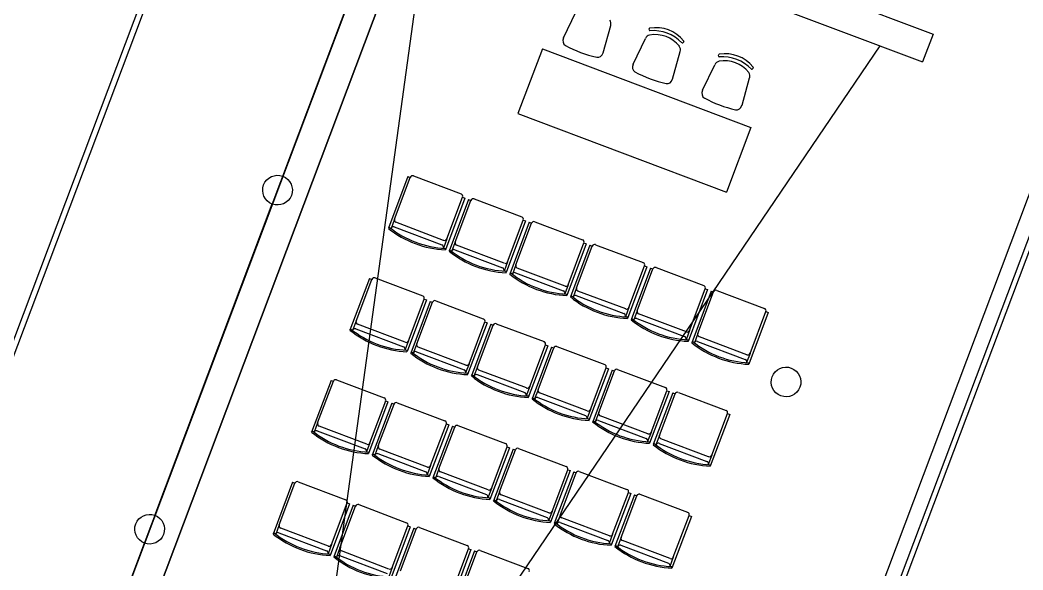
# Model space of a CAD drawing. Header units: millimetres. Extents: x 521005098 to 522149999836, y 174611071 to 175300000107.
# Drawn here: x 521886401337 to 521896532006, y 174965066607 to 174970619306 of the extents above; entities that cross this region are included whole.
import ezdxf

# ---------------------------------------------------------------- set-up
doc = ezdxf.new("R2010")
doc.units = ezdxf.units.MM
doc.header["$LTSCALE"] = 200
for name, color, linetype in [('0-35TEXT', 3, 'Continuous'), ('siteplan$0$0-35TEXT', 3, 'Continuous'), ('siteplan$0$siteplan$0$22', 1, 'Continuous'), ('siteplan$0$siteplan$0$25', 1, 'Continuous'), ('siteplan$0$siteplan$0$27', 1, 'Continuous'), ('siteplan$0$siteplan$0$29', 1, 'Continuous'), ('siteplan$0$siteplan$0$41', 1, 'Continuous'), ('siteplan$0$siteplan$0$44', 1, 'Continuous'), ('siteplan$0$siteplan$0$45', 1, 'Continuous'), ('siteplan$0$siteplan$0$49', 1, 'Continuous'), ('siteplan$0$siteplan$0$51', 1, 'Continuous'), ('siteplan$0$siteplan$0$8', 1, 'Continuous')]:
    doc.layers.add(name, color=color, linetype=linetype)
doc.layers.get('siteplan$0$0-35TEXT').off()

# ---------------------------------------------------------------- blocks, each defined once
blk = doc.blocks.new('siteplan$0$siteplan')
at = {"layer": 'siteplan$0$siteplan$0$22', "color": 8}
for p, q in [((21389.055, 74869.043), (21390.241, 74872.187)), ((21387.763, 74865.618), (21388.949, 74868.762)), ((21386.471, 74862.194), (21387.657, 74865.338))]:
    blk.add_line(p, q, dxfattribs=at)
at = {"layer": 'siteplan$0$siteplan$0$25', "color": 8}
for p, q in [((21390.206, 74872.52), (21395.624, 74870.477)), ((21390.1, 74872.239), (21395.518, 74870.196)), ((21395.624, 74870.477), (21395.518, 74870.196)), ((21391.736, 74855.976), (21397.008, 74869.955)), ((21391.876, 74855.923), (21397.149, 74869.902))]:
    blk.add_line(p, q, dxfattribs=at)
at = {"layer": 'siteplan$0$siteplan$0$27', "color": 8}
blk.add_line((21397.196, 74869.884), (21385.782, 74839.625), dxfattribs=at)
at = {"layer": 'siteplan$0$siteplan$0$29', "color": 8}
for centre in [(21389.002, 74868.902), (21394.139, 74866.965), (21387.71, 74865.478)]:
    blk.add_arc(centre, 0.15, 249.3328, 249.3322, dxfattribs=at)
at = {"layer": 'siteplan$0$siteplan$0$41', "color": 8}
for p, q in [((21391.892, 74870.439), (21392.016, 74870.698)), ((21392.291, 74870.289), (21392.368, 74870.565)), ((21392.594, 74870.175), (21392.718, 74870.433)), ((21391.678, 74870.33), (21391.431, 74869.675)), ((21391.678, 74870.33), (21393.783, 74869.536)), ((21392.992, 74870.024), (21393.07, 74870.301)), ((21393.295, 74869.91), (21393.42, 74870.169)), ((21393.694, 74869.759), (21393.771, 74870.036)), ((21391.431, 74869.675), (21393.536, 74868.881)), ((21393.783, 74869.536), (21393.536, 74868.881)), ((21390.184, 74868.609), (21390.343, 74869.03)), ((21390.375, 74869.045), (21390.857, 74868.863)), ((21390.712, 74868.41), (21390.871, 74868.831)), ((21390.797, 74868.378), (21390.956, 74868.799)), ((21390.988, 74868.814), (21391.47, 74868.632)), ((21390.184, 74868.609), (21390.149, 74868.516)), ((21391.325, 74868.179), (21391.484, 74868.6)), ((21391.41, 74868.147), (21391.568, 74868.568)), ((21391.601, 74868.583), (21392.082, 74868.401)), ((21390.712, 74868.41), (21390.677, 74868.316)), ((21390.797, 74868.378), (21390.761, 74868.284)), ((21391.938, 74867.947), (21392.097, 74868.369)), ((21392.022, 74867.916), (21392.181, 74868.337)), ((21392.213, 74868.351), (21392.695, 74868.17)), ((21391.325, 74868.179), (21391.29, 74868.085)), ((21391.41, 74868.147), (21391.374, 74868.053)), ((21392.551, 74867.716), (21392.71, 74868.137)), ((21392.635, 74867.684), (21392.794, 74868.106)), ((21392.826, 74868.12), (21393.308, 74867.938)), ((21389.796, 74867.58), (21389.954, 74868.001)), ((21389.987, 74868.016), (21390.469, 74867.834)), ((21391.938, 74867.947), (21391.903, 74867.854)), ((21392.022, 74867.916), (21391.987, 74867.822)), ((21393.164, 74867.485), (21393.323, 74867.906)), ((21393.439, 74867.889), (21393.921, 74867.707)), ((21390.324, 74867.381), (21390.483, 74867.802)), ((21390.6, 74867.785), (21391.081, 74867.603)), ((21393.248, 74867.453), (21393.407, 74867.875)), ((21390.408, 74867.349), (21390.567, 74867.77)), ((21392.551, 74867.716), (21392.516, 74867.623)), ((21392.635, 74867.684), (21392.6, 74867.591)), ((21389.796, 74867.58), (21389.76, 74867.486)), ((21393.777, 74867.254), (21393.936, 74867.675)), ((21390.937, 74867.149), (21391.096, 74867.571)), ((21391.021, 74867.118), (21391.18, 74867.539)), ((21391.212, 74867.553), (21391.694, 74867.372)), ((21393.164, 74867.485), (21393.129, 74867.392)), ((21390.324, 74867.381), (21390.289, 74867.287)), ((21393.248, 74867.453), (21393.213, 74867.36)), ((21390.408, 74867.349), (21390.373, 74867.255)), ((21391.55, 74866.918), (21391.709, 74867.339)), ((21391.634, 74866.886), (21391.793, 74867.308)), ((21391.825, 74867.322), (21392.307, 74867.14)), ((21393.777, 74867.254), (21393.741, 74867.16)), ((21390.937, 74867.149), (21390.902, 74867.056)), ((21391.021, 74867.118), (21390.986, 74867.024)), ((21392.163, 74866.687), (21392.322, 74867.108)), ((21392.247, 74866.655), (21392.406, 74867.076)), ((21392.438, 74867.091), (21392.92, 74866.909)), ((21389.407, 74866.551), (21389.566, 74866.972)), ((21389.598, 74866.987), (21390.08, 74866.805)), ((21391.55, 74866.918), (21391.515, 74866.825)), ((21391.634, 74866.886), (21391.599, 74866.793)), ((21392.776, 74866.456), (21392.935, 74866.877)), ((21389.936, 74866.351), (21390.095, 74866.773)), ((21392.86, 74866.424), (21393.019, 74866.845)), ((21393.051, 74866.86), (21393.533, 74866.678)), ((21390.02, 74866.32), (21390.179, 74866.741)), ((21390.211, 74866.755), (21390.693, 74866.574)), ((21392.163, 74866.687), (21392.127, 74866.593)), ((21392.247, 74866.655), (21392.212, 74866.562)), ((21393.388, 74866.225), (21393.547, 74866.646)), ((21389.407, 74866.551), (21389.372, 74866.457)), ((21390.549, 74866.12), (21390.708, 74866.541)), ((21390.633, 74866.088), (21390.792, 74866.51)), ((21390.824, 74866.524), (21391.306, 74866.342)), ((21392.776, 74866.456), (21392.74, 74866.362)), ((21392.86, 74866.424), (21392.825, 74866.331)), ((21389.936, 74866.351), (21389.901, 74866.258)), ((21390.02, 74866.32), (21389.985, 74866.226)), ((21391.162, 74865.889), (21391.321, 74866.31)), ((21391.246, 74865.857), (21391.405, 74866.278)), ((21391.437, 74866.293), (21391.919, 74866.111)), ((21393.388, 74866.225), (21393.353, 74866.131)), ((21390.549, 74866.12), (21390.514, 74866.027)), ((21390.633, 74866.088), (21390.598, 74865.995)), ((21391.775, 74865.658), (21391.933, 74866.079)), ((21392.05, 74866.062), (21392.532, 74865.88)), ((21389.21, 74865.957), (21389.692, 74865.776)), ((21391.859, 74865.626), (21392.018, 74866.047)), ((21389.019, 74865.522), (21389.178, 74865.943)), ((21391.162, 74865.889), (21391.126, 74865.795)), ((21391.246, 74865.857), (21391.211, 74865.764)), ((21392.387, 74865.427), (21392.546, 74865.848)), ((21392.472, 74865.395), (21392.63, 74865.816)), ((21392.663, 74865.831), (21393.145, 74865.649)), ((21389.548, 74865.322), (21389.707, 74865.743)), ((21389.632, 74865.29), (21389.791, 74865.712)), ((21389.823, 74865.726), (21390.305, 74865.544)), ((21391.775, 74865.658), (21391.739, 74865.564)), ((21391.859, 74865.626), (21391.823, 74865.532)), ((21393, 74865.195), (21393.159, 74865.617)), ((21389.019, 74865.522), (21388.984, 74865.428)), ((21390.161, 74865.091), (21390.319, 74865.512)), ((21390.245, 74865.059), (21390.404, 74865.48)), ((21390.436, 74865.495), (21390.918, 74865.313)), ((21392.387, 74865.427), (21392.352, 74865.333)), ((21392.472, 74865.395), (21392.436, 74865.301)), ((21389.548, 74865.322), (21389.512, 74865.229)), ((21389.632, 74865.29), (21389.597, 74865.197)), ((21390.773, 74864.86), (21390.932, 74865.281)), ((21390.858, 74864.828), (21391.017, 74865.249)), ((21391.049, 74865.264), (21391.531, 74865.082)), ((21393, 74865.195), (21392.965, 74865.102)), ((21390.161, 74865.091), (21390.125, 74864.997))]:
    blk.add_line(p, q, dxfattribs=at)
for centre, start, end in [((21390.366, 74869.022), 69.333, 159.3327), ((21390.848, 74868.84), 339.3333, 69.3329), ((21390.979, 74868.79), 69.333, 159.3327), ((21391.461, 74868.609), 339.3333, 69.3329), ((21391.592, 74868.559), 69.333, 159.3327), ((21392.074, 74868.377), 339.3333, 69.3329), ((21392.205, 74868.328), 69.333, 159.3327), ((21392.687, 74868.146), 339.3333, 69.3329), ((21392.817, 74868.097), 69.333, 159.3327), ((21389.978, 74867.992), 69.333, 159.3327), ((21393.299, 74867.915), 339.3333, 69.3329), ((21393.43, 74867.866), 69.333, 159.3327), ((21390.46, 74867.811), 339.3333, 69.3329), ((21390.591, 74867.761), 69.333, 159.3327), ((21393.912, 74867.684), 339.3333, 69.3329), ((21391.073, 74867.579), 339.3333, 69.3329), ((21391.204, 74867.53), 69.333, 159.3327), ((21391.685, 74867.348), 339.3333, 69.3329), ((21391.816, 74867.299), 69.333, 159.3327), ((21392.298, 74867.117), 339.3333, 69.3329), ((21392.429, 74867.068), 69.333, 159.3327), ((21389.59, 74866.963), 69.333, 159.3327), ((21392.911, 74866.886), 339.3333, 69.3329), ((21390.071, 74866.781), 339.3333, 69.3329), ((21393.042, 74866.836), 69.333, 159.3327), ((21390.202, 74866.732), 69.333, 159.3327), ((21393.524, 74866.655), 339.3333, 69.3329), ((21390.684, 74866.55), 339.3333, 69.3329), ((21390.815, 74866.501), 69.333, 159.3327), ((21391.297, 74866.319), 339.3333, 69.3329), ((21391.428, 74866.27), 69.333, 159.3327), ((21391.91, 74866.088), 339.3333, 69.3329), ((21392.041, 74866.038), 69.333, 159.3327), ((21389.201, 74865.934), 69.333, 159.3327), ((21392.523, 74865.857), 339.3333, 69.3329), ((21389.683, 74865.752), 339.3333, 69.3329), ((21392.654, 74865.807), 69.333, 159.3327), ((21389.814, 74865.703), 69.333, 159.3327), ((21393.136, 74865.625), 339.3333, 69.3329), ((21390.296, 74865.521), 339.3333, 69.3329), ((21390.427, 74865.472), 69.333, 159.3327), ((21390.909, 74865.29), 339.3333, 69.3329), ((21391.04, 74865.24), 69.333, 159.3327), ((21391.522, 74865.059), 339.3333, 69.3329)]:
    blk.add_arc(centre, 0.025, start, end, dxfattribs=at)
for centre, major_axis, ratio, start_param, end_param in [((21392.319, 74870.577), (0.0212, 0.0561), 0.833333, 4.817264, 5.826182), ((21391.936, 74870.416), (-0.0212, -0.0561), 0.833333, 4.607512, 6.166245), ((21392.762, 74870.41), (0.0212, 0.0561), 0.833333, 0.456999, 1.465921), ((21392.773, 74870.045), (0.154, 0.408), 0.833333, 5.826182, 6.740185), ((21392.678, 74871.92), (-0.614, -1.628), 0.833333, 6.166245, 6.400126), ((21393.021, 74870.312), (0.0212, 0.0561), 0.833333, 4.817264, 5.826182), ((21392.242, 74870.301), (-0.0212, -0.0561), 0.833333, 0.116941, 1.675673), ((21393.474, 74869.781), (0.154, 0.408), 0.833333, 5.826182, 6.740185), ((21392.638, 74870.151), (-0.0212, -0.0561), 0.833333, 4.607512, 6.166245), ((21393.464, 74870.145), (0.0212, 0.0561), 0.833333, 0.456999, 1.465921), ((21393.38, 74871.655), (-0.614, -1.628), 0.833333, 6.166245, 6.400126), ((21392.944, 74870.036), (-0.0212, -0.0561), 0.833333, 0.116941, 1.675673), ((21393.723, 74870.047), (0.0212, 0.0561), 0.833333, 4.817264, 5.826182), ((21393.34, 74869.886), (-0.0212, -0.0561), 0.833333, 4.607512, 6.166245), ((21394.081, 74871.39), (-0.614, -1.628), 0.833333, 6.166245, 6.400126), ((21393.645, 74869.771), (-0.0212, -0.0561), 0.833333, 0.116941, 1.675673), ((21390.742, 74869.289), (-0.347, -0.912), 0.999879, 5.970336, 6.601831), ((21391.355, 74869.058), (-0.347, -0.912), 0.999879, 5.970336, 6.601831), ((21391.968, 74868.827), (-0.347, -0.912), 0.999879, 5.970336, 6.601831), ((21392.581, 74868.596), (-0.347, -0.912), 0.999879, 5.970336, 6.601831), ((21393.194, 74868.365), (-0.347, -0.912), 0.999879, 5.970336, 6.601831), ((21390.354, 74868.26), (-0.347, -0.912), 0.999879, 5.970336, 6.601831), ((21393.807, 74868.133), (-0.347, -0.912), 0.999879, 5.970336, 6.601831), ((21390.967, 74868.029), (-0.347, -0.912), 0.999879, 5.970336, 6.601831), ((21391.58, 74867.798), (-0.347, -0.912), 0.999879, 5.970336, 6.601831), ((21392.193, 74867.567), (-0.347, -0.912), 0.999879, 5.970336, 6.601831), ((21392.805, 74867.335), (-0.347, -0.912), 0.999879, 5.970336, 6.601831), ((21389.966, 74867.231), (-0.347, -0.912), 0.999879, 5.970336, 6.601831), ((21393.418, 74867.104), (-0.347, -0.912), 0.999879, 5.970336, 6.601831), ((21390.579, 74867), (-0.347, -0.912), 0.999879, 5.970336, 6.601831), ((21391.192, 74866.769), (-0.347, -0.912), 0.999879, 5.970336, 6.601831), ((21391.804, 74866.537), (-0.347, -0.912), 0.999879, 5.970336, 6.601831), ((21392.417, 74866.306), (-0.347, -0.912), 0.999879, 5.970336, 6.601831), ((21389.578, 74866.202), (-0.347, -0.912), 0.999879, 5.970336, 6.601831), ((21393.03, 74866.075), (-0.347, -0.912), 0.999879, 5.970336, 6.601831), ((21390.19, 74865.971), (-0.347, -0.912), 0.999879, 5.970336, 6.601831)]:
    blk.add_ellipse(centre, major_axis=major_axis, ratio=ratio, start_param=start_param, end_param=end_param, dxfattribs=at)
at = {"layer": 'siteplan$0$siteplan$0$44', "color": 8}
for p, q in [((21392.758, 74870.516), (21392.756, 74870.531)), ((21393.095, 74870.389), (21393.105, 74870.4)), ((21393.46, 74870.251), (21393.458, 74870.266)), ((21393.796, 74870.124), (21393.807, 74870.135)), ((21390.319, 74869.039), (21390.122, 74868.517)), ((21390.319, 74869.039), (21390.343, 74869.03)), ((21390.895, 74868.822), (21390.698, 74868.3)), ((21390.932, 74868.808), (21390.735, 74868.286)), ((21390.871, 74868.831), (21390.895, 74868.822)), ((21390.932, 74868.808), (21390.956, 74868.799)), ((21391.508, 74868.591), (21391.311, 74868.069)), ((21391.484, 74868.6), (21391.508, 74868.591)), ((21390.122, 74868.517), (21390.132, 74868.529)), ((21390.181, 74868.53), (21390.663, 74868.348)), ((21390.68, 74868.395), (21390.198, 74868.577)), ((21391.545, 74868.577), (21391.348, 74868.055)), ((21391.545, 74868.577), (21391.568, 74868.568)), ((21390.698, 74868.3), (21390.698, 74868.315)), ((21390.735, 74868.286), (21390.745, 74868.298)), ((21390.794, 74868.299), (21391.275, 74868.117)), ((21391.293, 74868.164), (21390.811, 74868.346)), ((21392.12, 74868.36), (21391.923, 74867.838)), ((21392.158, 74868.346), (21391.961, 74867.824)), ((21392.097, 74868.369), (21392.12, 74868.36)), ((21392.158, 74868.346), (21392.181, 74868.337)), ((21391.311, 74868.069), (21391.311, 74868.084)), ((21391.906, 74867.933), (21391.424, 74868.115)), ((21392.733, 74868.129), (21392.536, 74867.607)), ((21392.771, 74868.115), (21392.574, 74867.592)), ((21392.71, 74868.137), (21392.733, 74868.129)), ((21392.771, 74868.115), (21392.794, 74868.106)), ((21389.931, 74868.01), (21389.734, 74867.488)), ((21389.931, 74868.01), (21389.954, 74868.001)), ((21391.348, 74868.055), (21391.357, 74868.066)), ((21391.406, 74868.068), (21391.888, 74867.886)), ((21392.519, 74867.702), (21392.037, 74867.883)), ((21393.346, 74867.897), (21393.149, 74867.375)), ((21393.384, 74867.883), (21393.187, 74867.361)), ((21393.323, 74867.906), (21393.346, 74867.897)), ((21393.384, 74867.883), (21393.407, 74867.875)), ((21390.507, 74867.793), (21390.31, 74867.271)), ((21390.544, 74867.779), (21390.347, 74867.257)), ((21390.483, 74867.802), (21390.507, 74867.793)), ((21390.544, 74867.779), (21390.567, 74867.77)), ((21391.923, 74867.838), (21391.924, 74867.853)), ((21391.961, 74867.824), (21391.97, 74867.835)), ((21392.019, 74867.837), (21392.501, 74867.655)), ((21392.536, 74867.607), (21392.537, 74867.621)), ((21392.574, 74867.592), (21392.583, 74867.604)), ((21392.632, 74867.605), (21393.114, 74867.424)), ((21393.132, 74867.471), (21392.65, 74867.652)), ((21393.959, 74867.666), (21393.762, 74867.144)), ((21393.936, 74867.675), (21393.959, 74867.666)), ((21389.734, 74867.488), (21389.744, 74867.5)), ((21389.793, 74867.501), (21390.274, 74867.319)), ((21390.292, 74867.366), (21389.81, 74867.548)), ((21391.119, 74867.562), (21390.922, 74867.04)), ((21391.157, 74867.548), (21390.96, 74867.026)), ((21391.096, 74867.571), (21391.119, 74867.562)), ((21391.157, 74867.548), (21391.18, 74867.539)), ((21393.149, 74867.375), (21393.15, 74867.39)), ((21393.187, 74867.361), (21393.196, 74867.373)), ((21393.245, 74867.374), (21393.727, 74867.193)), ((21393.744, 74867.239), (21393.263, 74867.421)), ((21390.31, 74867.271), (21390.31, 74867.286)), ((21390.905, 74867.135), (21390.423, 74867.317)), ((21391.732, 74867.331), (21391.535, 74866.808)), ((21391.77, 74867.316), (21391.573, 74866.794)), ((21391.709, 74867.339), (21391.732, 74867.331)), ((21391.77, 74867.316), (21391.793, 74867.308)), ((21390.347, 74867.257), (21390.356, 74867.268)), ((21390.405, 74867.27), (21390.887, 74867.088)), ((21391.518, 74866.904), (21391.036, 74867.085)), ((21392.345, 74867.099), (21392.148, 74866.577)), ((21392.382, 74867.085), (21392.186, 74866.563)), ((21392.322, 74867.108), (21392.345, 74867.099)), ((21392.382, 74867.085), (21392.406, 74867.076)), ((21393.762, 74867.144), (21393.763, 74867.159)), ((21389.543, 74866.981), (21389.346, 74866.459)), ((21389.543, 74866.981), (21389.566, 74866.972)), ((21390.922, 74867.04), (21390.923, 74867.055)), ((21390.96, 74867.026), (21390.969, 74867.037)), ((21391.018, 74867.039), (21391.5, 74866.857)), ((21392.958, 74866.868), (21392.761, 74866.346)), ((21392.935, 74866.877), (21392.958, 74866.868)), ((21390.095, 74866.773), (21390.118, 74866.764)), ((21391.535, 74866.808), (21391.536, 74866.823)), ((21391.573, 74866.794), (21391.582, 74866.806)), ((21391.631, 74866.807), (21392.113, 74866.626)), ((21392.131, 74866.672), (21391.649, 74866.854)), ((21392.995, 74866.854), (21392.798, 74866.332)), ((21392.995, 74866.854), (21393.019, 74866.845)), ((21390.118, 74866.764), (21389.921, 74866.242)), ((21390.156, 74866.75), (21389.959, 74866.227)), ((21390.156, 74866.75), (21390.179, 74866.741)), ((21392.148, 74866.577), (21392.149, 74866.592)), ((21392.186, 74866.563), (21392.195, 74866.575)), ((21392.244, 74866.576), (21392.726, 74866.395)), ((21392.743, 74866.441), (21392.262, 74866.623)), ((21393.571, 74866.637), (21393.374, 74866.115)), ((21393.547, 74866.646), (21393.571, 74866.637)), ((21389.346, 74866.459), (21389.355, 74866.47)), ((21389.404, 74866.472), (21389.886, 74866.29)), ((21389.904, 74866.337), (21389.422, 74866.519)), ((21390.731, 74866.533), (21390.534, 74866.01)), ((21390.769, 74866.518), (21390.572, 74865.996)), ((21390.708, 74866.541), (21390.731, 74866.533)), ((21390.769, 74866.518), (21390.792, 74866.51)), ((21392.761, 74866.346), (21392.762, 74866.361)), ((21393.356, 74866.21), (21392.874, 74866.392)), ((21390.517, 74866.106), (21390.035, 74866.287)), ((21391.344, 74866.301), (21391.147, 74865.779)), ((21391.381, 74866.287), (21391.184, 74865.765)), ((21391.321, 74866.31), (21391.344, 74866.301)), ((21391.381, 74866.287), (21391.405, 74866.278)), ((21392.798, 74866.332), (21392.808, 74866.344)), ((21392.857, 74866.345), (21393.339, 74866.163)), ((21389.921, 74866.242), (21389.922, 74866.257)), ((21389.959, 74866.227), (21389.968, 74866.239)), ((21390.017, 74866.241), (21390.499, 74866.059)), ((21391.129, 74865.874), (21390.648, 74866.056)), ((21391.957, 74866.07), (21391.76, 74865.548)), ((21391.994, 74866.056), (21391.797, 74865.534)), ((21391.933, 74866.079), (21391.957, 74866.07)), ((21391.994, 74866.056), (21392.018, 74866.047)), ((21393.374, 74866.115), (21393.374, 74866.13)), ((21390.534, 74866.01), (21390.535, 74866.025)), ((21390.572, 74865.996), (21390.581, 74866.008)), ((21390.63, 74866.009), (21391.112, 74865.828)), ((21389.155, 74865.952), (21388.958, 74865.429)), ((21389.155, 74865.952), (21389.178, 74865.943)), ((21391.147, 74865.779), (21391.148, 74865.794)), ((21391.184, 74865.765), (21391.194, 74865.777)), ((21391.243, 74865.778), (21391.725, 74865.596)), ((21391.742, 74865.643), (21391.26, 74865.825)), ((21392.57, 74865.839), (21392.373, 74865.317)), ((21392.607, 74865.825), (21392.41, 74865.303)), ((21392.546, 74865.848), (21392.57, 74865.839)), ((21392.607, 74865.825), (21392.63, 74865.816)), ((21389.73, 74865.735), (21389.533, 74865.212)), ((21389.767, 74865.72), (21389.571, 74865.198)), ((21389.707, 74865.743), (21389.73, 74865.735)), ((21389.767, 74865.72), (21389.791, 74865.712)), ((21391.76, 74865.548), (21391.761, 74865.563)), ((21392.355, 74865.412), (21391.873, 74865.594)), ((21393.183, 74865.608), (21392.986, 74865.086)), ((21393.159, 74865.617), (21393.183, 74865.608)), ((21389.516, 74865.308), (21389.034, 74865.489)), ((21390.343, 74865.503), (21390.146, 74864.981)), ((21390.38, 74865.489), (21390.183, 74864.967)), ((21390.319, 74865.512), (21390.343, 74865.503)), ((21390.38, 74865.489), (21390.404, 74865.48)), ((21391.797, 74865.534), (21391.807, 74865.546)), ((21391.856, 74865.547), (21392.338, 74865.365)), ((21388.958, 74865.429), (21388.967, 74865.441)), ((21389.016, 74865.443), (21389.498, 74865.261)), ((21392.968, 74865.181), (21392.486, 74865.363)), ((21390.128, 74865.076), (21389.647, 74865.258)), ((21390.956, 74865.272), (21390.759, 74864.75)), ((21390.993, 74865.258), (21390.796, 74864.736)), ((21390.932, 74865.281), (21390.956, 74865.272)), ((21390.993, 74865.258), (21391.017, 74865.249)), ((21392.373, 74865.317), (21392.373, 74865.332)), ((21392.41, 74865.303), (21392.42, 74865.314)), ((21392.469, 74865.316), (21392.95, 74865.134)), ((21389.533, 74865.212), (21389.534, 74865.227)), ((21389.571, 74865.198), (21389.58, 74865.21)), ((21389.629, 74865.211), (21390.111, 74865.03)), ((21392.986, 74865.086), (21392.986, 74865.101))]:
    blk.add_line(p, q, dxfattribs=at)
for centre, start, end in [((21390.207, 74868.6), 159.3327, 249.333), ((21390.172, 74868.507), 69.3329, 159.3327), ((21390.689, 74868.419), 249.333, 339.3332), ((21390.654, 74868.325), 339.333, 69.3327), ((21390.785, 74868.276), 69.3329, 159.3327), ((21390.82, 74868.369), 159.3327, 249.333), ((21391.267, 74868.094), 339.333, 69.3327), ((21391.302, 74868.187), 249.333, 339.3332), ((21391.433, 74868.138), 159.3327, 249.333), ((21391.398, 74868.044), 69.3329, 159.3327), ((21391.879, 74867.863), 339.333, 69.3327), ((21391.915, 74867.956), 249.333, 339.3332), ((21392.046, 74867.907), 159.3327, 249.333), ((21392.01, 74867.813), 69.3329, 159.3327), ((21392.528, 74867.725), 249.333, 339.3332), ((21392.659, 74867.676), 159.3327, 249.333), ((21389.819, 74867.571), 159.3327, 249.333), ((21392.492, 74867.632), 339.333, 69.3327), ((21392.623, 74867.582), 69.3329, 159.3327), ((21389.784, 74867.478), 69.3329, 159.3327), ((21393.14, 74867.494), 249.333, 339.3332), ((21390.301, 74867.389), 249.333, 339.3332), ((21393.105, 74867.4), 339.333, 69.3327), ((21393.236, 74867.351), 69.3329, 159.3327), ((21393.271, 74867.444), 159.3327, 249.333), ((21390.266, 74867.296), 339.333, 69.3327), ((21390.397, 74867.246), 69.3329, 159.3327), ((21390.432, 74867.34), 159.3327, 249.333), ((21393.718, 74867.169), 339.333, 69.3327), ((21393.753, 74867.263), 249.333, 339.3332), ((21390.878, 74867.065), 339.333, 69.3327), ((21390.914, 74867.158), 249.333, 339.3332), ((21391.045, 74867.109), 159.3327, 249.333), ((21391.009, 74867.015), 69.3329, 159.3327), ((21391.527, 74866.927), 249.333, 339.3332), ((21391.658, 74866.878), 159.3327, 249.333), ((21391.491, 74866.833), 339.333, 69.3327), ((21391.622, 74866.784), 69.3329, 159.3327), ((21392.139, 74866.696), 249.333, 339.3332), ((21392.104, 74866.602), 339.333, 69.3327), ((21392.235, 74866.553), 69.3329, 159.3327), ((21392.27, 74866.646), 159.3327, 249.333), ((21389.395, 74866.448), 69.3329, 159.3327), ((21389.431, 74866.542), 159.3327, 249.333), ((21392.717, 74866.371), 339.333, 69.3327), ((21392.752, 74866.465), 249.333, 339.3332), ((21392.883, 74866.415), 159.3327, 249.333), ((21389.877, 74866.267), 339.333, 69.3327), ((21389.913, 74866.36), 249.333, 339.3332), ((21390.044, 74866.311), 159.3327, 249.333), ((21392.848, 74866.322), 69.3329, 159.3327), ((21390.008, 74866.217), 69.3329, 159.3327), ((21393.33, 74866.14), 339.333, 69.3327), ((21393.365, 74866.234), 249.333, 339.3332), ((21390.49, 74866.035), 339.333, 69.3327), ((21390.525, 74866.129), 249.333, 339.3332), ((21390.656, 74866.08), 159.3327, 249.333), ((21390.621, 74865.986), 69.3329, 159.3327), ((21391.138, 74865.898), 249.333, 339.3332), ((21391.269, 74865.848), 159.3327, 249.333), ((21391.103, 74865.804), 339.333, 69.3327), ((21391.234, 74865.755), 69.3329, 159.3327), ((21391.751, 74865.667), 249.333, 339.3332), ((21391.716, 74865.573), 339.333, 69.3327), ((21391.882, 74865.617), 159.3327, 249.333), ((21389.043, 74865.513), 159.3327, 249.333), ((21391.847, 74865.524), 69.3329, 159.3327), ((21389.007, 74865.419), 69.3329, 159.3327), ((21392.329, 74865.342), 339.333, 69.3327), ((21392.364, 74865.435), 249.333, 339.3332), ((21392.495, 74865.386), 159.3327, 249.333), ((21389.489, 74865.237), 339.333, 69.3327), ((21389.524, 74865.331), 249.333, 339.3332), ((21389.655, 74865.282), 159.3327, 249.333), ((21392.46, 74865.292), 69.3329, 159.3327), ((21389.62, 74865.188), 69.3329, 159.3327), ((21392.977, 74865.204), 249.333, 339.3332), ((21390.137, 74865.1), 249.333, 339.3332), ((21392.942, 74865.111), 339.333, 69.3327)]:
    blk.add_arc(centre, 0.025, start, end, dxfattribs=at)
for centre, major_axis, ratio, start_param, end_param in [((21392.762, 74870.533), (0.00212, 0.00561), 0.833333, 0.450625, 2.105176), ((21392.763, 74870.518), (0.00212, 0.00561), 0.833333, 2.105162, 3.512441), ((21392.773, 74870.045), (0.179, 0.475), 0.833333, 5.832558, 6.73381), ((21392.736, 74869.949), (0.203, 0.538), 0.833333, 5.912335, 6.654034), ((21393.092, 74870.394), (0.00212, 0.00561), 0.833333, 2.770742, 4.178001), ((21393.103, 74870.404), (0.00212, 0.00561), 0.833333, 4.178023, 5.832558), ((21393.463, 74870.268), (0.00212, 0.00561), 0.833333, 0.450625, 2.105176), ((21393.465, 74870.253), (0.00212, 0.00561), 0.833333, 2.105162, 3.512441), ((21393.474, 74869.781), (0.179, 0.475), 0.833333, 5.832558, 6.73381), ((21393.438, 74869.684), (0.203, 0.538), 0.833333, 5.912335, 6.654034), ((21393.793, 74870.129), (0.00212, 0.00561), 0.833333, 2.770742, 4.178001), ((21393.804, 74870.139), (0.00212, 0.00561), 0.833333, 4.178023, 5.832558), ((21390.742, 74869.289), (-0.352, -0.926), 0.999881, 5.970338, 6.601833), ((21391.355, 74869.058), (-0.352, -0.926), 0.999881, 5.970338, 6.601833), ((21391.968, 74868.827), (-0.352, -0.926), 0.999881, 5.970338, 6.601833), ((21392.581, 74868.596), (-0.352, -0.926), 0.999881, 5.970338, 6.601833), ((21393.194, 74868.365), (-0.352, -0.926), 0.999881, 5.970338, 6.601833), ((21390.354, 74868.26), (-0.352, -0.926), 0.999881, 5.970338, 6.601833), ((21393.807, 74868.133), (-0.352, -0.926), 0.999881, 5.970338, 6.601833), ((21390.967, 74868.029), (-0.352, -0.926), 0.999881, 5.970338, 6.601833), ((21391.58, 74867.798), (-0.352, -0.926), 0.999881, 5.970338, 6.601833), ((21392.193, 74867.567), (-0.352, -0.926), 0.999881, 5.970338, 6.601833), ((21392.805, 74867.335), (-0.352, -0.926), 0.999881, 5.970338, 6.601833), ((21389.966, 74867.231), (-0.352, -0.926), 0.999881, 5.970338, 6.601833), ((21393.418, 74867.104), (-0.352, -0.926), 0.999881, 5.970338, 6.601833), ((21390.579, 74867), (-0.352, -0.926), 0.999881, 5.970338, 6.601833), ((21391.192, 74866.769), (-0.352, -0.926), 0.999881, 5.970338, 6.601833), ((21391.804, 74866.537), (-0.352, -0.926), 0.999881, 5.970338, 6.601833), ((21392.417, 74866.306), (-0.352, -0.926), 0.999881, 5.970338, 6.601833), ((21389.578, 74866.202), (-0.352, -0.926), 0.999881, 5.970338, 6.601833), ((21393.03, 74866.075), (-0.352, -0.926), 0.999881, 5.970338, 6.601833), ((21390.19, 74865.971), (-0.352, -0.926), 0.999881, 5.970338, 6.601833)]:
    blk.add_ellipse(centre, major_axis=major_axis, ratio=ratio, start_param=start_param, end_param=end_param, dxfattribs=at)
at = {"layer": 'siteplan$0$siteplan$0$45', "color": 8}
for p in [(21390.568, 74872.063), (21395.086, 74870.359)]:
    blk.add_line(p, (21389.129, 74861.59), dxfattribs=at)
at = {"layer": 'siteplan$0$siteplan$0$49', "color": 8}
blk.add_line((21396.663, 74888.361), (21385.46, 74858.664), dxfattribs=at)
at = {"layer": 'siteplan$0$siteplan$0$51', "color": 8}
for p, q in [((21385.18, 74858.769), (21396.488, 74888.747)), ((21385.46, 74858.664), (21396.663, 74888.361))]:
    blk.add_line(p, q, dxfattribs=at)
at = {"layer": 'siteplan$0$siteplan$0$8', "color": 8}
for p, q in [((21416.66, 74947.622), (21377.177, 74842.951)), ((21385.572, 74865.364), (21400.795, 74905.719))]:
    blk.add_line(p, q, dxfattribs=at)
at = {"layer": 'siteplan$0$siteplan$0$51', "color": 8}
mesh = blk.add_polyface(dxfattribs=at)
corners = [(21397.743, 74891.224), (21397.356, 74891.049), (21399.481, 74890.568), (21399.095, 74890.393), (21460.576, 74929.02), (21460.189, 74928.846), (21465.712, 74927.082), (21465.326, 74926.907), (21438.236, 74854.242), (21437.85, 74854.068), (21439.948, 74853.596), (21439.562, 74853.422), (21379.179, 74842.436), (21378.792, 74842.261), (21384.456, 74840.446), (21384.069, 74840.271), (21382.889, 74836.291), (21382.502, 74836.117), (21432.733, 74939.523), (21432.628, 74939.242), (21432.095, 74837.962), (21431.708, 74837.787), (21433.805, 74837.317), (21433.418, 74837.142), (21410.025, 74923.785), (21409.638, 74923.61), (21411.764, 74923.129), (21411.377, 74922.954), (21470.257, 74954.684), (21469.87, 74954.51), (21473.681, 74953.393), (21473.295, 74953.218), (21477.276, 74978.478), (21477.171, 74978.198), (21478.989, 74977.833), (21478.602, 74977.658), (21478.662, 74976.968), (21478.276, 74976.793), (21483.797, 74975.025), (21483.411, 74974.85), (21469.584, 74957.236), (21428.491, 74972.738), (21469.198, 74957.062), (21385.46, 74858.664), (21384.933, 74858.542), (21387.199, 74858.008), (21386.812, 74857.833), (21420.642, 74824.006), (21420.817, 74823.619), (21426.753, 74824.651), (21426.928, 74824.264), (21432.894, 74840.931), (21433.069, 74840.545), (21384.065, 74856.24), (21384.24, 74855.853), (21396.488, 74888.747), (21396.662, 74888.361), (21408.77, 74921.308), (21408.945, 74920.921), (21461.047, 74931.119), (21461.222, 74930.733), (21417.77, 74945.167), (21417.945, 74944.78), (21470.727, 74956.782), (21470.903, 74956.397), (21436.183, 74993.98), (21436.358, 74993.593), (21428.104, 74972.563), (21476.047, 74954.478), (21475.871, 74954.864), (21464.646, 74929.441), (21464.471, 74929.827), (21459.038, 74929.279), (21458.863, 74929.666), (21410.683, 74920.266), (21410.509, 74920.652), (21398.401, 74887.705), (21398.226, 74888.092), (21385.179, 74858.769), (21386.119, 74855.145), (21385.944, 74855.531), (21434.782, 74839.899), (21434.607, 74840.285), (21428.638, 74823.619), (21428.463, 74824.006), (21420.171, 74821.907), (21419.997, 74822.294), (21425.954, 74821.682), (21425.779, 74822.068), (21428.491, 74972.738), (21428.21, 74972.844), (21385.039, 74858.822)]
mesh.append_faces([[corners[k] for k in face] for face in [(41, 40, 89), (66, 65, 90, 89), (67, 41, 90)]], dxfattribs={"vtx0": -1, "color": 8})
mesh.append_faces([[corners[k] for k in face] for face in [(44, 43, 78, 91)]], dxfattribs={"vtx0": -1, "vtx1": -1, "color": 8})
mesh.append_faces([[corners[k] for k in face] for face in [(40, 41, 67, 42)]], dxfattribs={"vtx0": -1, "vtx1": -1, "vtx3": -1, "color": 8})
mesh.append_faces([[corners[k] for k in face] for face in [(0, 1, 3, 2), (1, 0, 58, 57), (2, 3, 77, 76), (4, 5, 7, 6), (5, 4, 60, 59), (6, 7, 9, 8), (8, 9, 11, 10), (10, 11, 82, 81), (12, 13, 15, 14), (13, 12, 54, 53), (14, 15, 17, 16), (16, 17, 85, 86), (18, 19, 72, 73), (19, 18, 61, 62), (20, 21, 23, 22), (21, 20, 52, 51), (22, 23, 84, 83), (24, 25, 27, 26), (25, 24, 62, 61), (26, 27, 75, 74), (28, 29, 31, 30), (29, 28, 64, 63), (30, 31, 71, 70), (32, 33, 35, 34), (33, 32, 65, 66), (34, 35, 37, 36), (36, 37, 39, 38), (38, 39, 69, 68), (40, 42, 73, 72), (43, 44, 46, 45), (45, 46, 80, 79), (47, 48, 87, 88), (48, 47, 86, 85), (49, 50, 83, 84), (50, 49, 88, 87), (51, 52, 81, 82), (53, 54, 79, 80), (55, 56, 76, 77), (56, 55, 78, 43), (57, 58, 74, 75), (59, 60, 70, 71), (63, 64, 68, 69)]], dxfattribs={"vtx0": -1, "vtx2": -1, "color": 8})
blk = doc.blocks.new('siteplan')
at = {"layer": 'siteplan$0$0-35TEXT', "xscale": 1000, "yscale": 1000, "zscale": 1000}
blk.add_blockref('siteplan$0$siteplan', (500000000, 100000000), dxfattribs=at)

msp = doc.modelspace()

# ---------------------------------------------------------------- block references
at = {"layer": '0-35TEXT', "xscale": 1000, "yscale": 1000, "zscale": 1000}
msp.add_blockref('siteplan', (500000094.73971, 99999891.38169), dxfattribs=at)

doc.saveas('drawing.dxf')
